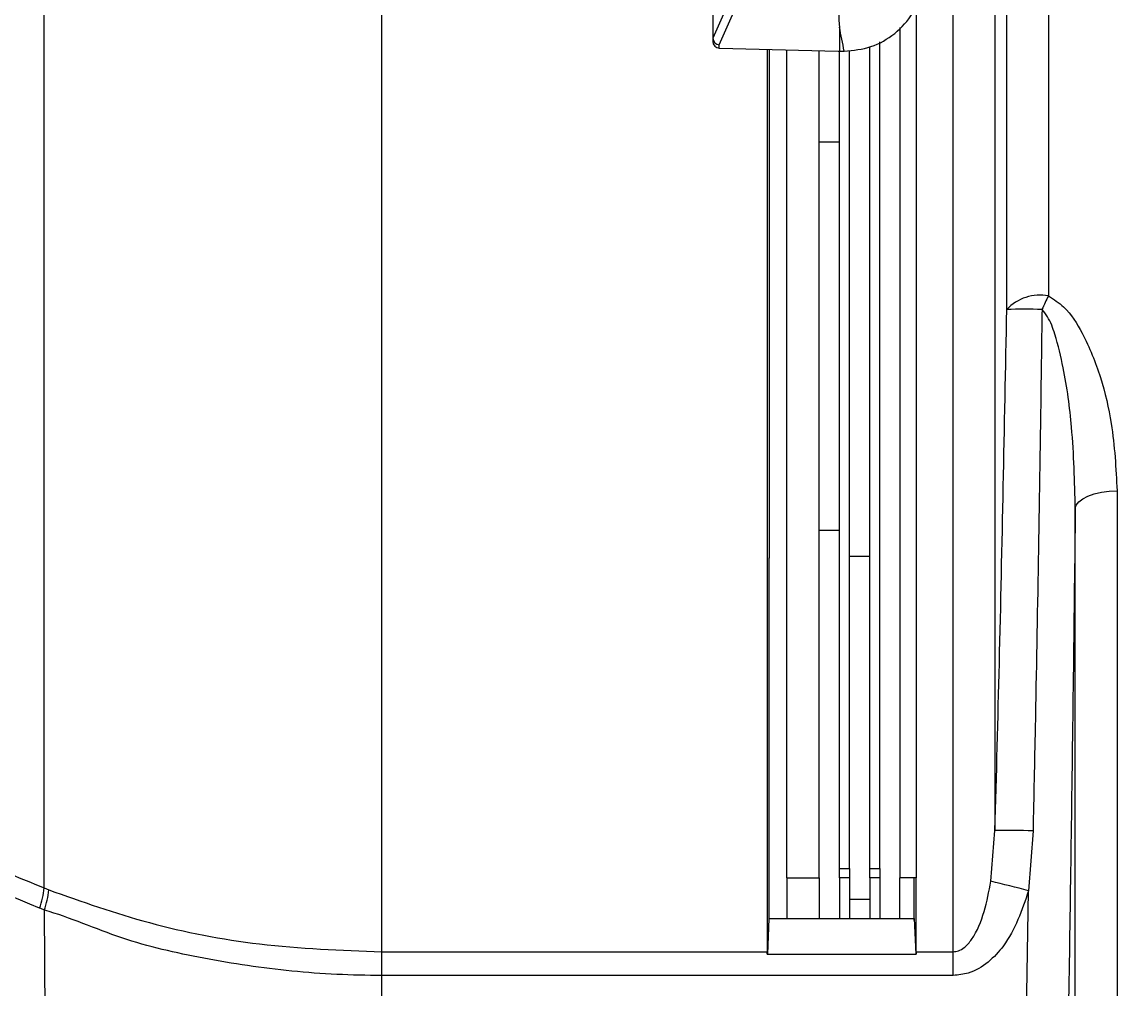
# Model space of a CAD drawing. Extents: x 17.3 to 113.1, y 4.8 to 84.5.
# Drawn here: x 79.441 to 81.063, y 33.842 to 35.275 of the extents above; entities that cross this region are included whole.
import ezdxf

# ---------------------------------------------------------------- set-up
doc = ezdxf.new("R2010")
doc.units = 0
doc.header["$MEASUREMENT"] = 0
doc.layers.add('OBJECT', color=7, linetype='CONTINUOUS')

msp = doc.modelspace()

# ---------------------------------------------------------------- linework, layer by layer
at = {"layer": 'OBJECT'}
for p, q in [((79.4739, 33.9916), (79.4739, 35.8365)), ((79.9739, 33.897), (79.9739, 35.8365)), ((80.8824, 35.8365), (80.8824, 34.0767)), ((80.8999, 34.8488), (80.8999, 35.8365)), ((80.9618, 35.8365), (80.9618, 34.8688)), ((80.8205, 33.897), (80.8205, 35.5657)), ((80.4644, 35.3659), (80.4644, 35.2509)), ((80.486, 35.2999), (80.4644, 35.2509)), ((80.7657, 35.2998), (80.7657, 34.0065)), ((80.4739, 35.241), (80.4954, 35.29)), ((80.6519, 35.2669), (80.6519, 35.2315)), ((80.7417, 35.2665), (80.7417, 34.0065)), ((80.4644, 35.2509), (80.4644, 35.2461)), ((80.7117, 34.0202), (80.7117, 35.2453)), ((80.4739, 35.2361), (80.4739, 35.241)), ((80.4741, 35.2361), (80.6503, 35.2315)), ((80.5452, 33.897), (80.5452, 35.2343)), ((80.5479, 35.2342), (80.5479, 34.4804)), ((80.5739, 34.0065), (80.5739, 35.2335)), ((80.6219, 34.0065), (80.6219, 35.2323)), ((80.6519, 34.0202), (80.6519, 35.2315)), ((80.6535, 35.2315), (80.6587, 35.2315)), ((80.6668, 34.0202), (80.6668, 35.2326)), ((80.6968, 34.0202), (80.6968, 35.2378)), ((80.6219, 35.0972), (80.6519, 35.0972)), ((81.0633, 34.5801), (81.0633, 33.2526)), ((81.0014, 33.1986), (81.0014, 34.5537)), ((80.6219, 34.5216), (80.6519, 34.5216)), ((80.5479, 34.4809), (80.5479, 34.4804)), ((80.5479, 33.9432), (80.5479, 34.4809)), ((80.5479, 34.4809), (80.5479, 34.4809)), ((80.6668, 34.4833), (80.6968, 34.4833)), ((80.8763, 34.0015), (80.8824, 34.0767)), ((80.9388, 34.0761), (80.9321, 33.9874)), ((80.6519, 34.0202), (80.6668, 34.0202)), ((80.6519, 34.0065), (80.6519, 34.0202)), ((80.6668, 34.0202), (80.6668, 34.0065)), ((80.6968, 34.0202), (80.7117, 34.0202)), ((80.6968, 34.0065), (80.6968, 34.0202)), ((80.7117, 34.0202), (80.7117, 34.0065)), ((80.5739, 34.0065), (80.6219, 34.0065)), ((80.5739, 34.0065), (80.5739, 33.9465)), ((80.6219, 34.0065), (80.6219, 33.9465)), ((80.6668, 34.0065), (80.6519, 34.0065)), ((80.6519, 34.0065), (80.6519, 33.9465)), ((80.6668, 34.0065), (80.6668, 33.9465)), ((80.7117, 34.0065), (80.6968, 34.0065)), ((80.6968, 34.0065), (80.6968, 33.9465)), ((80.7117, 34.0065), (80.7117, 33.9465)), ((80.7657, 34.0065), (80.7417, 34.0065)), ((80.7417, 33.9465), (80.7417, 34.0065)), ((80.7629, 33.9432), (80.7629, 34.0065)), ((80.7657, 33.897), (80.7657, 34.0065)), ((79.4739, 33.9916), (79.4805, 33.9888)), ((80.9268, 33.6521), (80.9321, 33.9874)), ((80.6668, 33.975), (80.6968, 33.975)), ((79.4757, 33.7124), (79.474, 33.9587)), ((80.5476, 33.9465), (80.5452, 33.8936)), ((80.5476, 33.9465), (80.7633, 33.9465)), ((80.7657, 33.8936), (80.7633, 33.9465)), ((79.9739, 33.897), (80.5452, 33.897)), ((79.9739, 33.862), (79.9739, 33.897)), ((80.5452, 33.897), (80.5452, 33.8936)), ((80.7657, 33.897), (80.8205, 33.897)), ((80.7657, 33.897), (80.7657, 33.8936)), ((80.8205, 33.862), (80.8205, 33.897)), ((80.5451, 33.8935), (80.5452, 33.8936)), ((80.5451, 33.8935), (80.7657, 33.8935)), ((80.7657, 33.8936), (80.7657, 33.8935)), ((79.9739, 33.6521), (79.9739, 33.862)), ((80.8205, 33.862), (79.9739, 33.862))]:
    msp.add_line(p, q, dxfattribs=at)
at = {"layer": 'OBJECT', "flags": 128}
msp.add_lwpolyline([(81.0014, 34.5537), (81.0028, 34.5589), (81.0065, 34.5638), (81.0124, 34.5684), (81.0201, 34.5724), (81.0294, 34.5757), (81.04, 34.5781), (81.0515, 34.5796), (81.0633, 34.5801)], dxfattribs=at)
at = {"layer": 'OBJECT'}
for centre, radius, start, end in [((80.4744, 35.2461), 0.01, 180, 267), ((80.4744, 35.2461), 0.01, 267, 268.5), ((80.6535, 35.3515), 0.12, 268.5, 269.2499), ((80.6535, 35.3515), 0.12, 269.2499, 270), ((80.6587, 35.3515), 0.12, 270, 270.1914), ((80.949, 34.8023), 0.0677, 79.1407, 136.567), ((81.3143, 34.6841), 0.398, 152.349, 155.5366), ((80.9268, 33.9872), 0.862, 88.3232, 91.7927), ((80.9008, 33.1417), 0.9352, 87.6687, 91.1252), ((80.4692, 32.2665), 1.7821, 74.9464, 76.7952), ((79.3432, 34.006), 0.1315, 340.2869, 353.7137), ((79.3495, 34.0014), 0.1317, 341.0879, 354.5213)]:
    msp.add_arc(centre, radius, start, end, dxfattribs=at)
for centre, major_axis, ratio, start_param, end_param in [((78.5894, 34.7381), (0, 2.3412), 0.904333, 4.924724, 4.940236), ((80.4744, 35.2509), (0.00979, -0.00206), 0.992047, 3.353612, 4.865694), ((80.4744, 35.2742), (0.0094, 0.0253), 0.138337, 2.783892, 2.790246), ((80.527, 33.8609), (0.0113, 0.0619), 0.229686, 5.307789, 5.376787), ((80.7839, 33.8609), (-0.0113, 0.0619), 0.229753, 0.906371, 0.975369)]:
    msp.add_ellipse(centre, major_axis=major_axis, ratio=ratio, start_param=start_param, end_param=end_param, dxfattribs=at)
for points, knots in [([(80.6428, 35.3541), (80.6429, 35.3534), (80.6435, 35.3499), (80.6456, 35.3351), (80.6497, 35.3067), (80.6511, 35.2812), (80.6519, 35.2669)], [0, 0, 0, 0, 0.024148, 0.120739, 0.507103, 1, 1, 1, 1]), ([(80.6591, 35.2315), (80.6725, 35.2328), (80.6995, 35.2356), (80.7351, 35.2564), (80.7625, 35.2861), (80.7711, 35.311), (80.7752, 35.323)], [0, 0, 0, 0, 0.253583, 0.507165, 0.760847, 1, 1, 1, 1]), ([(80.9618, 34.8688), (80.9695, 34.8637), (80.9911, 34.8497), (81.0169, 34.8067), (81.0404, 34.7486), (81.0587, 34.6694), (81.0616, 34.6133), (81.0633, 34.5801)], [0, 0, 0, 0, 0.082616, 0.229115, 0.451924, 0.675541, 1, 1, 1, 1]), ([(80.8824, 34.0767), (80.8847, 34.1593), (80.8916, 34.4167), (80.8965, 34.6741), (80.8999, 34.8488)], [0, 0, 0, 0, 0.321064, 1, 1, 1, 1]), ([(80.9521, 34.8489), (80.9515, 34.8076), (80.9487, 34.6009), (80.9443, 34.3433), (80.9399, 34.1271), (80.9388, 34.0761)], [0, 0, 0, 0, 0.160413, 0.802068, 1, 1, 1, 1]), ([(81.0014, 34.5537), (81.0004, 34.5939), (80.9987, 34.6635), (80.9871, 34.7503), (80.9739, 34.8047), (80.9637, 34.8345), (80.9549, 34.8454), (80.9521, 34.8489)], [0, 0, 0, 0, 0.401035, 0.69476, 0.864025, 0.956111, 1, 1, 1, 1]), ([(81.0014, 34.5537), (80.9995, 34.3972), (80.9959, 34.0967), (80.9911, 33.7962), (80.9888, 33.6522)], [0, 0, 0, 0, 0.520773, 1, 1, 1, 1]), ([(78.5858, 34.3595), (78.6167, 34.3467), (78.79, 34.2747), (79.0859, 34.152), (79.3512, 34.0423), (79.4739, 33.9916)], [0, 0, 0, 0, 0.104199, 0.585852, 1, 1, 1, 1]), ([(79.467, 33.9616), (79.3149, 34.0247), (79.0187, 34.1476), (78.7229, 34.271), (78.579, 34.331)], [0, 0, 0, 0, 0.513611, 1, 1, 1, 1]), ([(80.8205, 33.897), (80.8232, 33.8973), (80.8291, 33.898), (80.8389, 33.9043), (80.8545, 33.9226), (80.8678, 33.9567), (80.8735, 33.9865), (80.8763, 34.0015)], [0, 0, 0, 0, 0.061062, 0.137016, 0.266869, 0.630192, 1, 1, 1, 1]), ([(79.4805, 33.9888), (79.5295, 33.9715), (79.6288, 33.9362), (79.7961, 33.9038), (79.9133, 33.8994), (79.9739, 33.897)], [0, 0, 0, 0, 0.319145, 0.647516, 1, 1, 1, 1]), ([(80.9321, 33.9874), (80.9223, 33.9586), (80.9089, 33.9191), (80.8732, 33.8807), (80.8469, 33.8646), (80.8281, 33.8627), (80.8205, 33.862)], [0, 0, 0, 0, 0.500752, 0.686143, 0.873077, 1, 1, 1, 1]), ([(79.474, 33.9587), (79.474, 33.9587), (79.4718, 33.96), (79.4694, 33.9608), (79.467, 33.9616)], [0, 0, 0, 0, 0.00031, 1, 1, 1, 1]), ([(79.9739, 33.862), (79.9739, 33.862), (79.9294, 33.862), (79.8403, 33.8661), (79.7111, 33.8858), (79.5872, 33.9137), (79.5121, 33.9479), (79.474, 33.9587), (79.474, 33.9587)], [0, 0, 0, 0, 0.0000045, 0.25468, 0.5093557, 0.7546737, 0.9999956, 1, 1, 1, 1])]:
    msp.add_open_spline(points, degree=3, knots=knots, dxfattribs=at)

doc.saveas('drawing.dxf')
